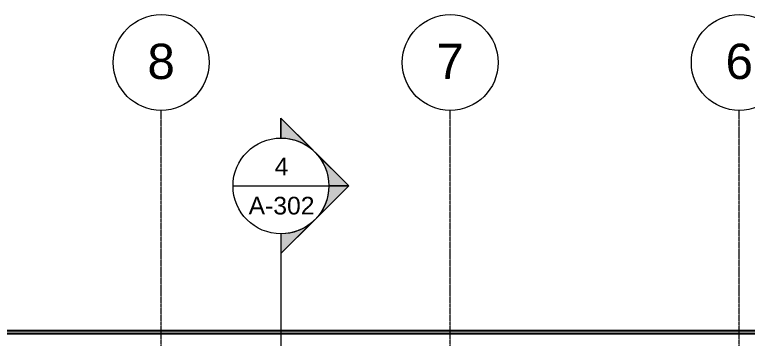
# Model space of a CAD drawing. Header units: inches. Extents: x -54880 to -186, y -265 to 853.
# Drawn here: x -12299 to -11566, y 345 to 670 of the extents above; entities that cross this region are included whole.
import ezdxf

# ---------------------------------------------------------------- set-up
doc = ezdxf.new("R2010")
doc.units = ezdxf.units.IN
doc.header["$MEASUREMENT"] = 0
doc.linetypes.add('Grid Line 1_2_', pattern=[0.875, 0.5, -0.125, 0.125, -0.125])
for name, color, linetype, lineweight in [('A-ROOF', 132, 'Continuous', 9), ('G-ANNO-SYMB', 111, 'Continuous', 9), ('S-GRID', 1, 'Continuous', 9), ('S-GRID-IDEN', 1, 'Continuous', 9)]:
    doc.layers.add(name, color=color, linetype=linetype, lineweight=lineweight)
doc.styles.add('Arial_1', font='arial.ttf', dxfattribs={"height": 35.407186})
doc.styles.add('Arial_2', font='arial.ttf', dxfattribs={"height": 17.703593})

# ---------------------------------------------------------------- blocks, each defined once
blk = doc.blocks.new('Grid - Grid Head - Circle-14747-Section 6')
at = {"layer": 'S-GRID-IDEN'}
blk.add_circle((-22796.39, 621.76), 48, dxfattribs=at)
blk = doc.blocks.new('Section - Section Head - Filled-1526-Section 6')
at = {"layer": 'G-ANNO-SYMB'}
h = blk.add_hatch(color=256, dxfattribs=at)
edge = h.paths.add_edge_path(flags=0)
edge.add_arc((-25390.9, 528), 48.06, 90, 132.0784, ccw=False)
edge.add_line((-25390.9, 576.06), (-25390.9, 595.88))
edge.add_line((-25390.9, 595.88), (-25423.11, 563.67))
h = blk.add_hatch(color=256, dxfattribs=at)
edge = h.paths.add_edge_path(flags=0)
edge.add_line((-25424.84, 561.94), (-25458.78, 528))
edge.add_line((-25458.78, 528), (-25438.9, 528))
edge.add_arc((-25390.9, 528), 48, 135, 180, ccw=False)
h = blk.add_hatch(color=256, dxfattribs=at)
edge = h.paths.add_edge_path(flags=0)
edge.add_arc((-25390.9, 528), 48, 180, 225, ccw=False)
edge.add_line((-25438.9, 528), (-25458.78, 528))
edge.add_line((-25458.78, 528), (-25424.84, 494.06))
h = blk.add_hatch(color=256, dxfattribs=at)
edge = h.paths.add_edge_path(flags=0)
edge.add_line((-25423.11, 492.33), (-25390.9, 460.12))
edge.add_line((-25390.9, 460.12), (-25390.9, 479.94))
edge.add_arc((-25390.9, 528), 48.06, 227.9216, 270, ccw=False)
for p, q in [((-25458.78, 528), (-25390.9, 595.88)), ((-25423.11, 563.67), (-25390.9, 595.88)), ((-25390.9, 576), (-25390.9, 595.88)), ((-25390.9, 595.88), (-25390.9, 576.06)), ((-25458.78, 528), (-25424.84, 561.94)), ((-25458.78, 528), (-25390.9, 460.12)), ((-25438.9, 528), (-25458.78, 528)), ((-25424.84, 494.06), (-25458.78, 528)), ((-25458.78, 528), (-25438.9, 528)), ((-25390.9, 460.12), (-25423.11, 492.33)), ((-25390.9, 480), (-25390.9, 460.12)), ((-25390.9, 479.94), (-25390.9, 460.12))]:
    blk.add_line(p, q, dxfattribs=at)
for radius, start, end in [(48, 90, 270), (48.06, 90, 132.0784), (48, 270, 90), (48, 135, 180), (48, 180, 225), (48.06, 227.9216, 270)]:
    blk.add_arc((-25390.9, 528), radius, start, end, dxfattribs=at)

msp = doc.modelspace()

# ---------------------------------------------------------------- hatches: boundary and pattern name
at = {"layer": 'A-ROOF'}
msp.add_hatch(color=256, dxfattribs=at).paths.add_polyline_path([(-13902.62, 350.03), (-10400.39, 350.03), (-10400.39, 352.91), (-13907.12, 352.91), (-13907.12, 350.03), (-13903.62, 350.03)], flags=0)

# ---------------------------------------------------------------- linework, layer by layer
at = {"layer": 'A-ROOF', "lineweight": 25}
for p, q in [((-10400.39, 352.91), (-13907.12, 352.91)), ((-13894, 350.03), (-10411.52, 350.03))]:
    msp.add_line(p, q, dxfattribs=at)
at = {"layer": 'G-ANNO-SYMB'}
for p, q in [((-12080.79, 498.08), (-11984.79, 498.08)), ((-12032.79, 450.08), (-12032.79, -56.62))]:
    msp.add_line(p, q, dxfattribs=at)
at = {"layer": 'S-GRID', "linetype": 'Grid Line 1_2_'}
for p, q in [((-12152.76, -132), (-12152.76, 573.76)), ((-11863.26, -132), (-11863.26, 573.76)), ((-11573.76, -132), (-11573.76, 573.76))]:
    msp.add_line(p, q, dxfattribs=at)

# ---------------------------------------------------------------- block references
at = {"layer": 'G-ANNO-SYMB', "extrusion": (0, 0, -1)}
msp.add_blockref('Section - Section Head - Filled-1526-Section 6', (37423.69, -29.92), dxfattribs=at)
at = {"layer": 'S-GRID-IDEN'}
for p in [(10643.63, 0), (10933.13, 0), (11222.63, 0)]:
    msp.add_blockref('Grid - Grid Head - Circle-14747-Section 6', p, dxfattribs=at)

# ---------------------------------------------------------------- texts
at = {"layer": 'G-ANNO-SYMB', "attachment_point": 2, "line_spacing_factor": 0.938532, "style": 'Arial_2'}
for s, insert, char_height, width in [('4', (-12032.18, 526.42), 17.7, 16.416), ('A-302', (-12032.18, 487.15), 17.704, 78.624)]:
    msp.add_mtext(s, dxfattribs=dict(at, insert=insert, char_height=char_height, width=width))

# ---------------------------------------------------------------- next in the draw order: texts
at = {"layer": 'S-GRID-IDEN', "char_height": 35.41, "width": 32.832, "attachment_point": 2, "line_spacing_factor": 0.938532, "style": 'Arial_1', "bg_fill": 3, "box_fill_scale": 1.25, "bg_fill_color": 0, "bg_fill_transparency": 0}
for s, insert in [('8', (-12152.77, 640.64)), ('7', (-11863.27, 640.64)), ('6', (-11573.77, 640.64))]:
    msp.add_mtext(s, dxfattribs=dict(at, insert=insert))

doc.saveas('drawing.dxf')
